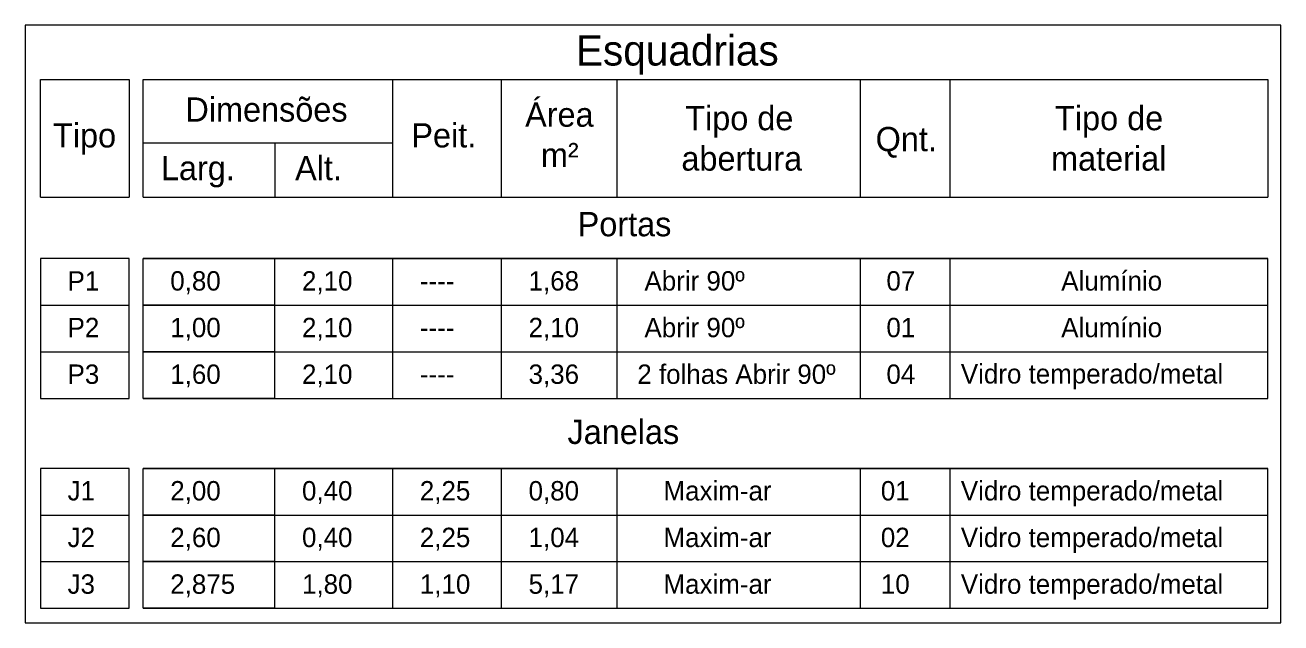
# Model space of a CAD drawing. Header units: millimetres. Extents: x 3006 to 6000, y 1661 to 3774.
# Drawn here: x 3686.04 to 3696.4, y 1807.01 to 1811.95 of the extents above; entities that cross this region are included whole.
import ezdxf

# ---------------------------------------------------------------- set-up
doc = ezdxf.new("R2010")
doc.units = ezdxf.units.MM
doc.header["$LTSCALE"] = 10
doc.layers.add('.20', color=130, linetype='Continuous', lineweight=20)
doc.layers.add('Escrita', color=34, linetype='Continuous')
doc.styles.add('Texto Wilian', font='himalaya.ttf')

msp = doc.modelspace()

# ---------------------------------------------------------------- linework, layer by layer
at = {"layer": '.20', "color": 130, "lineweight": 20}
for p, q in [((3686.166, 1810.526), (3686.166, 1811.498)), ((3686.166, 1811.498), (3686.899, 1811.498)), ((3686.899, 1811.498), (3686.899, 1810.526)), ((3687.013, 1810.526), (3687.013, 1811.498)), ((3687.013, 1811.498), (3696.291, 1811.498)), ((3696.291, 1811.498), (3696.291, 1810.526)), ((3686.899, 1810.02), (3686.166, 1810.02)), ((3696.291, 1810.02), (3687.013, 1810.02)), ((3686.899, 1808.288), (3686.166, 1808.288)), ((3696.291, 1808.288), (3687.013, 1808.288))]:
    msp.add_line(p, q, dxfattribs=at)
for points in [[(3696.399, 1807.013), (3696.399, 1811.946), (3686.04, 1811.946), (3686.04, 1807.013)], [(3689.072, 1810.526), (3689.072, 1811.498)], [(3689.969, 1810.526), (3689.969, 1811.498)], [(3689.969, 1810.526), (3689.969, 1811.498)], [(3690.925, 1810.526), (3690.925, 1811.498)], [(3692.931, 1810.526), (3692.931, 1811.498)], [(3693.67, 1810.526), (3693.67, 1811.498)], [(3687.013, 1810.973), (3689.072, 1810.973)], [(3688.1, 1810.973), (3688.1, 1810.526)], [(3686.166, 1810.526), (3686.899, 1810.526)], [(3687.013, 1810.526), (3696.291, 1810.526)], [(3686.166, 1810.02), (3686.166, 1809.635), (3686.899, 1809.635), (3686.899, 1810.02)], [(3688.1, 1809.635), (3687.013, 1809.635), (3687.013, 1810.02)], [(3687.013, 1810.02), (3696.291, 1810.02)], [(3687.013, 1809.635), (3696.291, 1809.635), (3696.291, 1810.02)], [(3688.1, 1809.635), (3688.1, 1810.02)], [(3689.072, 1809.635), (3689.072, 1810.02)], [(3689.969, 1809.635), (3689.969, 1810.02)], [(3689.969, 1809.635), (3689.969, 1810.02)], [(3690.925, 1809.635), (3690.925, 1810.02)], [(3692.931, 1809.635), (3692.931, 1810.02)], [(3693.67, 1809.635), (3693.67, 1810.02)], [(3686.166, 1809.635), (3686.166, 1809.25), (3686.899, 1809.25), (3686.899, 1809.635)], [(3688.1, 1809.25), (3687.013, 1809.25), (3687.013, 1809.635)], [(3687.013, 1809.25), (3696.291, 1809.25), (3696.291, 1809.635)], [(3688.1, 1809.25), (3688.1, 1809.635)], [(3689.072, 1809.25), (3689.072, 1809.635)], [(3689.969, 1809.25), (3689.969, 1809.635)], [(3689.969, 1809.25), (3689.969, 1809.635)], [(3690.925, 1809.25), (3690.925, 1809.635)], [(3692.931, 1809.25), (3692.931, 1809.635)], [(3693.67, 1809.25), (3693.67, 1809.635)], [(3686.166, 1809.25), (3686.166, 1808.865), (3686.899, 1808.865), (3686.899, 1809.25)], [(3688.1, 1808.865), (3687.013, 1808.865), (3687.013, 1809.25)], [(3687.013, 1808.865), (3696.291, 1808.865), (3696.291, 1809.25)], [(3688.1, 1808.865), (3688.1, 1809.25)], [(3689.072, 1808.865), (3689.072, 1809.25)], [(3689.969, 1808.865), (3689.969, 1809.25)], [(3689.969, 1808.865), (3689.969, 1809.25)], [(3690.925, 1808.865), (3690.925, 1809.25)], [(3692.931, 1808.865), (3692.931, 1809.25)], [(3693.67, 1808.865), (3693.67, 1809.25)], [(3686.166, 1808.288), (3686.166, 1807.903), (3686.899, 1807.903), (3686.899, 1808.288)], [(3688.1, 1807.903), (3687.013, 1807.903), (3687.013, 1808.288)], [(3687.013, 1808.288), (3696.291, 1808.288)], [(3687.013, 1807.903), (3696.291, 1807.903), (3696.291, 1808.288)], [(3688.1, 1807.903), (3688.1, 1808.288)], [(3689.072, 1807.903), (3689.072, 1808.288)], [(3689.969, 1807.903), (3689.969, 1808.288)], [(3689.969, 1807.903), (3689.969, 1808.288)], [(3690.925, 1807.903), (3690.925, 1808.288)], [(3692.931, 1807.903), (3692.931, 1808.288)], [(3693.67, 1807.903), (3693.67, 1808.288)], [(3686.166, 1807.903), (3686.166, 1807.518), (3686.899, 1807.518), (3686.899, 1807.903)], [(3688.1, 1807.518), (3687.013, 1807.518), (3687.013, 1807.903)], [(3687.013, 1807.518), (3696.291, 1807.518), (3696.291, 1807.903)], [(3688.1, 1807.518), (3688.1, 1807.903)], [(3689.072, 1807.518), (3689.072, 1807.903)], [(3689.969, 1807.518), (3689.969, 1807.903)], [(3689.969, 1807.518), (3689.969, 1807.903)], [(3690.925, 1807.518), (3690.925, 1807.903)], [(3692.931, 1807.518), (3692.931, 1807.903)], [(3693.67, 1807.518), (3693.67, 1807.903)], [(3686.166, 1807.518), (3686.166, 1807.133), (3686.899, 1807.133), (3686.899, 1807.518)], [(3688.1, 1807.133), (3687.013, 1807.133), (3687.013, 1807.518)], [(3687.013, 1807.133), (3696.291, 1807.133), (3696.291, 1807.518)], [(3688.1, 1807.133), (3688.1, 1807.518)], [(3689.072, 1807.133), (3689.072, 1807.518)], [(3689.969, 1807.133), (3689.969, 1807.518)], [(3689.969, 1807.133), (3689.969, 1807.518)], [(3690.925, 1807.133), (3690.925, 1807.518)], [(3692.931, 1807.133), (3692.931, 1807.518)], [(3693.67, 1807.133), (3693.67, 1807.518)], [(3686.04, 1807.013), (3696.399, 1807.013)]]:
    msp.add_lwpolyline(points, dxfattribs=at)

# ---------------------------------------------------------------- texts
at = {"layer": 'Escrita', "attachment_point": 1, "style": 'Texto Wilian'}
for s, insert, char_height, width in [('{\\C34;Esquadrias }', (3690.584, 1811.862), 0.25, 3.72169), ('{\\C34;Dimensões }', (3687.362, 1811.349), 0.2, 3.72169), ('\\pi1.57538;{\\C34;Área\\P\\pi1.70573;m²}', (3688.589, 1811.307), 0.2, 3.72169), ('\\pi1.41434;{\\C34;Tipo de \\P\\pi1.3827;abertura }', (3690.071, 1811.278), 0.2, 3.72169), ('\\pi1.41434;{\\C34;Tipo de \\P\\pi1.3813;material  }', (3693.122, 1811.278), 0.2, 3.72169), ('{\\C34;Tipo}', (3686.27, 1811.136), 0.2, 3.72169), ('{\\C34;Peit.}', (3689.226, 1811.136), 0.2, 3.72169), ('\\pi1.618;{\\C34;Qnt.}', (3691.438, 1811.105), 0.2, 3.72169), ('{\\C34;Larg.}', (3687.16, 1810.866), 0.2, 3.72169), ('{\\C34;Alt.}', (3688.267, 1810.866), 0.2, 3.72169), ('{\\C34;Portas}', (3690.598, 1810.403), 0.2, 2.91657), ('{\\C34;P1}', (3686.39, 1809.915), 0.16, 2.33325), ('{\\C34;0,80}', (3687.237, 1809.915), 0.16, 2.33325), ('{\\C34;2,10}', (3688.324, 1809.915), 0.16, 2.33325), ('{\\C34;1,68}', (3690.193, 1809.915), 0.16, 2.33325), ('{\\C34;Abrir 90º}', (3691.149, 1809.915), 0.16, 2.33325), ('{\\C34;07}', (3693.145, 1809.915), 0.16, 2.33325), ('{\\C34;Alumínio }', (3694.587, 1809.915), 0.16, 2.43325), ('{\\C34;----}', (3689.296, 1809.915), 0.16, 2.33325), ('{\\C34;P2}', (3686.39, 1809.53), 0.16, 2.33325), ('{\\C34;1,00}', (3687.237, 1809.53), 0.16, 2.33325), ('{\\C34;2,10}', (3688.324, 1809.53), 0.16, 2.33325), ('{\\C34;2,10}', (3690.193, 1809.53), 0.16, 2.33325), ('{\\C34;Abrir 90º}', (3691.149, 1809.53), 0.16, 2.33325), ('{\\C34;01}', (3693.145, 1809.53), 0.16, 2.33325), ('{\\C34;Alumínio }', (3694.587, 1809.53), 0.16, 2.43325), ('{\\C34;----}', (3689.296, 1809.53), 0.16, 2.33325), ('{\\C34;P3}', (3686.39, 1809.145), 0.16, 2.33325), ('{\\C34;1,60}', (3687.237, 1809.145), 0.16, 2.33325), ('{\\C34;2,10}', (3688.324, 1809.145), 0.16, 2.33325), ('{\\C34;3,36}', (3690.193, 1809.145), 0.16, 2.33325), ('{\\C34;2 folhas Abrir 90º}', (3691.09, 1809.145), 0.16, 2.33325), ('{\\C34;04}', (3693.145, 1809.145), 0.16, 2.33325), ('{\\C34;Vidro temperado/metal}', (3693.759, 1809.148), 0.16, 3.28387), ('{\\C34;----}', (3689.296, 1809.145), 0.16, 2.33325), ('{\\C34;Janelas}', (3690.514, 1808.689), 0.2, 2.91657), ('{\\C34;J1}', (3686.39, 1808.183), 0.16, 2.33325), ('{\\C34;2,00}', (3687.237, 1808.183), 0.16, 2.33325), ('{\\C34;0,40}', (3688.324, 1808.183), 0.16, 2.33325), ('{\\C34;2,25}', (3689.296, 1808.183), 0.16, 2.33325), ('{\\C34;0,80}', (3690.193, 1808.183), 0.16, 2.33325), ('{\\C34;Maxim-ar}', (3691.306, 1808.183), 0.16, 2.33325), ('{\\C34;01}', (3693.099, 1808.183), 0.16, 2.33325), ('{\\C34;Vidro temperado/metal}', (3693.759, 1808.183), 0.16, 3.28387), ('{\\C34;J2}', (3686.39, 1807.798), 0.16, 2.33325), ('{\\C34;2,60}', (3687.237, 1807.798), 0.16, 2.33325), ('{\\C34;0,40}', (3688.324, 1807.798), 0.16, 2.33325), ('{\\C34;2,25}', (3689.296, 1807.798), 0.16, 2.33325), ('{\\C34;1,04}', (3690.193, 1807.798), 0.16, 2.33325), ('{\\C34;Maxim-ar}', (3691.306, 1807.798), 0.16, 2.33325), ('{\\C34;02}', (3693.099, 1807.798), 0.16, 2.33325), ('{\\C34;Vidro temperado/metal}', (3693.759, 1807.798), 0.16, 3.28387), ('{\\C34;J3}', (3686.39, 1807.413), 0.16, 2.33325), ('{\\C34;2,875}', (3687.237, 1807.413), 0.16, 2.33325), ('{\\C34;1,80}', (3688.324, 1807.413), 0.16, 2.33325), ('{\\C34;1,10}', (3689.296, 1807.413), 0.16, 2.33325), ('{\\C34;Maxim-ar}', (3691.306, 1807.413), 0.16, 2.33325), ('{\\C34;10}', (3693.099, 1807.413), 0.16, 2.33325), ('{\\C34;Vidro temperado/metal}', (3693.759, 1807.413), 0.16, 3.28387), ('{\\C34;5,17}', (3690.193, 1807.413), 0.16, 2.33325)]:
    msp.add_mtext(s, dxfattribs=dict(at, insert=insert, char_height=char_height, width=width))

doc.saveas('drawing.dxf')
